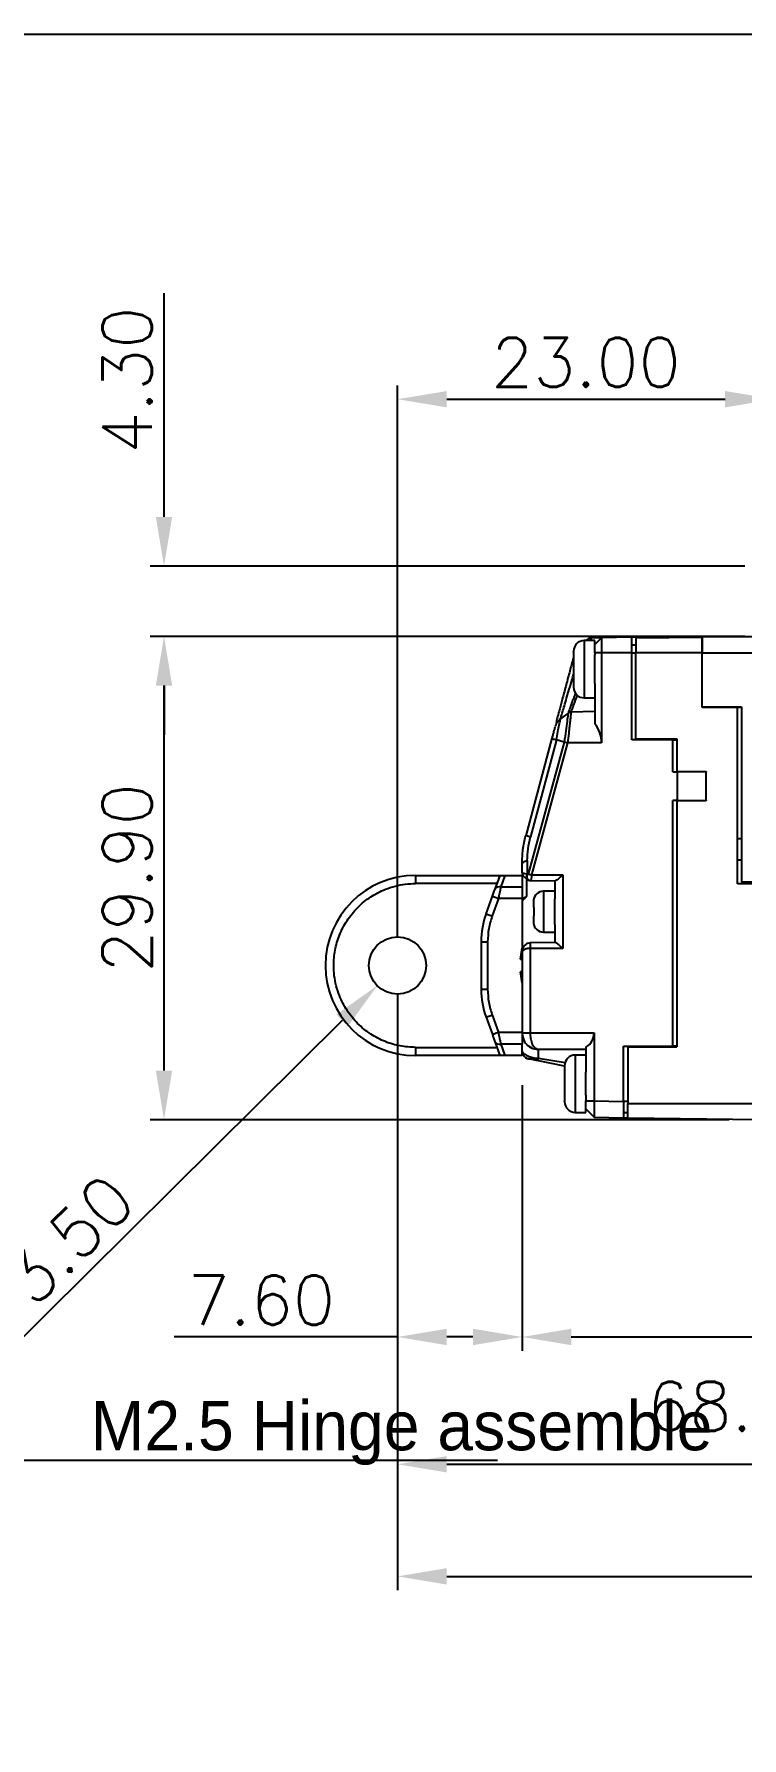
# Model space of a CAD drawing. Header units: millimetres. Extents: x 0 to 508, y 0 to 159.
# Drawn here: x 56.7 to 99.9, y 54.8 to 158.8 of the extents above; entities that cross this region are included whole.
import ezdxf
from ezdxf import colors
from ezdxf.entities.mleader import LeaderData, LeaderLine
from ezdxf.math import Vec2, Vec3

# ---------------------------------------------------------------- set-up
doc = ezdxf.new("R2010")
doc.units = ezdxf.units.MM
doc.header["$LTSCALE"] = 0.5
doc.styles.add('STYLE2', font='')
doc.styles.add('USER2', font='SIMPLEX.SHX')
doc.styles.get('STYLE2').set_extended_font_data('Gulim')
doc.dimstyles.new('BASE120', dxfattribs={"dimscale": 1.2, "dimtxt": 2.5, "dimasz": 2.5, "dimexe": 0.7, "dimexo": 1.5, "dimtad": 1, "dimzin": 1, "dimdsep": 46, "dimtxsty": 'USER2', "dimcen": 0, "dimclrd": 6, "dimclre": 6, "dimclrt": 3, "dimadec": 0, "dimazin": 0, "dimtfac": 1, "dimtofl": 0, "dimtmove": 0, "dimatfit": 3, "dimfxl": 1, "dimtolj": 1, "dimtzin": 0, "dimlwe": -1, "dimarcsym": 0})
doc.dimstyles.new('BASE120 inch', dxfattribs={"dimscale": 1.2, "dimtxt": 2.5, "dimasz": 2.5, "dimexe": 0.7, "dimexo": 1.5, "dimtad": 1, "dimlfac": 0.03937, "dimzin": 1, "dimdsep": 46, "dimtxsty": 'USER2', "dimcen": 0, "dimclrd": 6, "dimclre": 6, "dimclrt": 3, "dimadec": 0, "dimazin": 0, "dimtfac": 1, "dimtofl": 0, "dimtmove": 0, "dimatfit": 3, "dimfxl": 1, "dimtolj": 1, "dimtzin": 0, "dimlwe": -1, "dimarcsym": 0})

# ---------------------------------------------------------------- blocks, each defined once
blk = doc.blocks.new('*D40')
at = {"color": 6}
for p, q in [((100.08, 122.05), (63.78, 122.05)), ((99.13, 92.56), (63.78, 92.56))]:
    blk.add_line(p, q, dxfattribs=at)
at = {"color": 6, "lineweight": -2}
blk.add_line((64.62, 95.56), (64.62, 119.05), dxfattribs=at)
at = {"color": 6}
for points in [[(64.12, 119.05), (65.12, 119.05), (64.62, 122.05)], [(64.12, 95.56), (65.12, 95.56), (64.62, 92.56)]]:
    blk.add_solid(points, dxfattribs=at)
at = {"layer": 'Defpoints', "color": 0}
for p in [(64.62, 122.05), (101.88, 122.05), (100.93, 92.56)]:
    blk.add_point(p, dxfattribs=at)
at = {"color": 3, "insert": (62.37, 107.31), "char_height": 3, "attachment_point": 5, "rotation": 90, "style": 'USER2'}
blk.add_mtext('\\A1;29.90', dxfattribs=at)
blk = doc.blocks.new('*D41')
at = {"color": 6}
for p, q in [((78.88, 100.17), (78.88, 78.46)), ((86.48, 94.67), (86.48, 78.46))]:
    blk.add_line(p, q, dxfattribs=at)
at = {"color": 6, "lineweight": -2}
for p, q in [((78.88, 79.3), (65.24, 79.3)), ((83.48, 79.3), (81.88, 79.3))]:
    blk.add_line(p, q, dxfattribs=at)
at = {"color": 6}
for points in [[(81.88, 79.8), (81.88, 78.8), (78.88, 79.3)], [(83.48, 79.8), (83.48, 78.8), (86.48, 79.3)]]:
    blk.add_solid(points, dxfattribs=at)
at = {"layer": 'Defpoints', "color": 0}
for p in [(78.88, 101.97), (86.48, 96.47), (86.48, 79.3)]:
    blk.add_point(p, dxfattribs=at)
at = {"color": 3, "insert": (70.56, 81.55), "char_height": 3, "attachment_point": 5, "style": 'USER2'}
blk.add_mtext('\\A1;7.60', dxfattribs=at)
blk = doc.blocks.new('*D42')
at = {"color": 6}
for p, q in [((78.88, 100.17), (78.88, 63.85)), ((174.68, 97.57), (174.68, 63.85))]:
    blk.add_line(p, q, dxfattribs=at)
at = {"color": 6, "lineweight": -2}
blk.add_line((81.88, 64.69), (171.68, 64.69), dxfattribs=at)
at = {"color": 6}
for points in [[(81.88, 65.19), (81.88, 64.19), (78.88, 64.69)], [(171.68, 65.19), (171.68, 64.19), (174.68, 64.69)]]:
    blk.add_solid(points, dxfattribs=at)
at = {"layer": 'Defpoints', "color": 0}
for p in [(78.88, 101.97), (174.68, 99.37), (174.68, 64.69)]:
    blk.add_point(p, dxfattribs=at)
at = {"color": 3, "insert": (126.78, 67.73), "char_height": 3, "attachment_point": 5, "style": 'USER2'}
blk.add_mtext('\\A1;95.80(max stroke)', dxfattribs=at)
blk = doc.blocks.new('*D46')
at = {"color": 6}
for p, q in [((147.68, 97.57), (147.68, 70.69)), ((78.88, 77.5), (78.88, 70.69))]:
    blk.add_line(p, q, dxfattribs=at)
at = {"color": 6, "lineweight": -2}
blk.add_line((81.88, 71.53), (144.68, 71.53), dxfattribs=at)
at = {"color": 6}
for points in [[(81.88, 72.03), (81.88, 71.03), (78.88, 71.53)], [(144.68, 72.03), (144.68, 71.03), (147.68, 71.53)]]:
    blk.add_solid(points, dxfattribs=at)
at = {"layer": 'Defpoints', "color": 0}
for p in [(147.68, 99.37), (78.88, 79.3), (147.68, 71.53)]:
    blk.add_point(p, dxfattribs=at)
at = {"color": 3, "insert": (113.28, 74.57), "char_height": 3, "attachment_point": 5, "style": 'USER2'}
blk.add_mtext('\\A1;68.80(mim stroke)', dxfattribs=at)
blk = doc.blocks.new('*D52')
at = {"color": 6}
for p, q in [((86.48, 94.67), (86.48, 78.46)), ((143.88, 91.75), (143.88, 78.46))]:
    blk.add_line(p, q, dxfattribs=at)
at = {"color": 6, "lineweight": -2}
blk.add_line((89.48, 79.3), (140.88, 79.3), dxfattribs=at)
at = {"color": 6}
for points in [[(89.48, 79.8), (89.48, 78.8), (86.48, 79.3)], [(140.88, 79.8), (140.88, 78.8), (143.88, 79.3)]]:
    blk.add_solid(points, dxfattribs=at)
at = {"layer": 'Defpoints', "color": 0}
for p in [(86.48, 96.47), (143.88, 93.55), (143.88, 79.3)]:
    blk.add_point(p, dxfattribs=at)
at = {"color": 3, "insert": (115.18, 81.55), "char_height": 3, "attachment_point": 5, "style": 'USER2'}
blk.add_mtext('\\A1;57.40', dxfattribs=at)
blk = doc.blocks.new('*D55')
at = {"color": 6}
for p, q in [((78.88, 103.77), (78.88, 137.37)), ((101.88, 128.15), (101.88, 137.37))]:
    blk.add_line(p, q, dxfattribs=at)
at = {"color": 6, "lineweight": -2}
blk.add_line((81.88, 136.53), (98.88, 136.53), dxfattribs=at)
at = {"color": 6}
for points in [[(81.88, 137.03), (81.88, 136.03), (78.88, 136.53)], [(98.88, 137.03), (98.88, 136.03), (101.88, 136.53)]]:
    blk.add_solid(points, dxfattribs=at)
at = {"layer": 'Defpoints', "color": 0}
for p in [(101.88, 136.53), (101.88, 126.35), (78.88, 101.97)]:
    blk.add_point(p, dxfattribs=at)
at = {"color": 3, "insert": (90.38, 138.78), "char_height": 3, "attachment_point": 5, "style": 'USER2'}
blk.add_mtext('\\A1;23.00', dxfattribs=at)
blk = doc.blocks.new('*D56')
at = {"color": 6, "lineweight": -2}
for p, q in [((64.62, 129.35), (64.62, 143)), ((64.62, 119.05), (64.62, 116.05))]:
    blk.add_line(p, q, dxfattribs=at)
at = {"color": 6}
for p, q in [((100.08, 126.35), (63.78, 126.35)), ((100.08, 122.05), (63.78, 122.05))]:
    blk.add_line(p, q, dxfattribs=at)
for points in [[(64.12, 129.35), (65.12, 129.35), (64.62, 126.35)], [(64.12, 119.05), (65.12, 119.05), (64.62, 122.05)]]:
    blk.add_solid(points, dxfattribs=at)
at = {"layer": 'Defpoints', "color": 0}
for p in [(101.88, 126.35), (64.62, 122.05), (101.88, 122.05)]:
    blk.add_point(p, dxfattribs=at)
at = {"color": 3, "insert": (62.37, 137.68), "char_height": 3, "attachment_point": 5, "rotation": 90, "style": 'USER2'}
blk.add_mtext('\\A1;4.30', dxfattribs=at)
blk = doc.blocks.new('*D58')
at = {"color": 6, "lineweight": -2}
blk.add_line((54.76, 78.05), (75.51, 98.63), dxfattribs=at)
at = {"color": 6}
blk.add_solid([(75.15, 98.98), (75.86, 98.27), (77.64, 100.74)], dxfattribs=at)
at = {"layer": 'Defpoints', "color": 0}
for p in [(80.12, 103.2), (77.64, 100.74)]:
    blk.add_point(p, dxfattribs=at)
at = {"color": 3, "insert": (57.91, 84.35), "char_height": 3, "attachment_point": 5, "rotation": 44.7562, "style": 'USER2'}
blk.add_mtext('\\A1;∅3.50', dxfattribs=at)

msp = doc.modelspace()

# ---------------------------------------------------------------- linework, layer by layer
at = {"color": 7, "linetype": 'Continuous', "lineweight": 25}
for p, q in [((90.929, 121.804), (90.279, 121.804)), ((90.279, 121.804), (90.279, 118.304)), ((90.529, 121.9), (90.404, 121.804)), ((90.529, 121.9), (90.404, 121.804)), ((90.404, 121.804), (90.529, 121.9)), ((91.329, 121.973), (90.707, 121.962)), ((91.329, 121.973), (90.929, 121.566)), ((90.929, 121.79), (90.929, 121.804)), ((90.929, 121.582), (90.929, 121.79)), ((93.179, 122.005), (91.329, 121.973)), ((91.329, 121.973), (91.329, 121.054)), ((93.179, 122.005), (95.479, 122.045)), ((93.179, 121.054), (93.179, 122.005)), ((93.429, 121.959), (97.479, 122.008)), ((93.429, 121.959), (93.429, 121.054)), ((95.479, 122.045), (95.479, 121.984)), ((97.479, 122.054), (112.979, 122.054)), ((97.479, 121.054), (97.479, 122.008)), ((90.929, 121.054), (90.929, 121.566)), ((90.929, 121.054), (90.929, 120.935)), ((91.329, 121.054), (90.929, 121.054)), ((90.929, 119.173), (90.929, 120.935)), ((91.329, 121.054), (91.329, 115.554)), ((93.179, 121.054), (91.329, 121.054)), ((93.429, 121.51), (93.179, 121.51)), ((93.179, 115.752), (93.179, 121.054)), ((93.179, 121.054), (93.429, 121.054)), ((93.429, 115.802), (93.429, 121.054)), ((97.479, 121.054), (93.429, 121.054)), ((97.479, 121.054), (101.879, 121.054)), ((97.479, 117.754), (97.479, 121.054)), ((90.929, 119.173), (90.929, 116.724)), ((90.279, 118.304), (90.929, 118.304)), ((97.479, 117.754), (99.879, 117.754)), ((97.479, 117.707), (97.479, 117.754)), ((99.629, 117.707), (97.479, 117.707)), ((99.629, 106.954), (99.629, 117.707)), ((99.879, 117.707), (99.629, 117.707)), ((99.879, 117.754), (99.879, 107.054)), ((88.47, 116.485), (88.467, 116.471)), ((88.486, 116.538), (88.472, 116.486)), ((88.486, 116.538), (88.475, 116.486)), ((88.491, 116.513), (88.497, 116.513)), ((88.55, 116.661), (88.51, 116.574)), ((88.827, 117.02), (88.707, 116.891)), ((88.707, 116.891), (88.827, 117.02)), ((88.818, 116.971), (88.827, 117.02)), ((89.295, 117.379), (88.827, 117.02)), ((90.929, 117.466), (89.473, 117.44)), ((88.297, 115.839), (86.704, 109.893)), ((89.058, 115.608), (86.86, 107.554)), ((88.573, 115.737), (86.987, 109.817)), ((89.259, 115.554), (87.06, 107.499)), ((89.058, 115.608), (88.573, 115.737)), ((91.329, 115.554), (89.259, 115.554)), ((95.679, 115.752), (93.179, 115.752)), ((93.429, 115.802), (95.929, 115.802)), ((93.479, 115.802), (93.479, 115.752)), ((95.679, 113.782), (95.679, 115.752)), ((95.679, 115.752), (95.929, 115.752)), ((95.929, 115.802), (95.929, 113.802)), ((95.679, 113.782), (95.979, 113.782)), ((95.929, 113.802), (97.729, 113.802)), ((95.979, 113.802), (95.979, 113.782)), ((95.979, 112.042), (95.979, 113.782)), ((97.729, 113.782), (95.979, 113.782)), ((97.729, 113.802), (97.729, 113.782)), ((97.729, 112.042), (97.729, 113.782)), ((95.979, 112.042), (95.679, 112.042)), ((95.679, 97.054), (95.679, 112.042)), ((95.929, 112.022), (95.929, 97.004)), ((97.729, 112.022), (95.929, 112.022)), ((95.979, 112.042), (97.729, 112.042)), ((95.979, 112.042), (95.979, 112.022)), ((97.729, 112.042), (97.729, 112.022)), ((99.879, 109.703), (99.629, 109.703)), ((86.479, 107.661), (86.479, 108.185)), ((86.796, 108.368), (86.796, 107.511)), ((99.879, 108.405), (99.629, 108.405)), ((79.979, 107.472), (79.979, 106.972)), ((79.979, 107.472), (85.133, 107.472)), ((85.133, 107.472), (84.823, 106.619)), ((85.133, 107.472), (85.456, 107.472)), ((85.198, 106.765), (85.456, 107.472)), ((85.456, 107.472), (86.479, 107.472)), ((86.479, 107.472), (86.479, 106.765)), ((86.774, 106.203), (86.774, 107.262)), ((86.796, 107.511), (86.78, 107.514)), ((86.931, 107.165), (87.005, 107.163)), ((86.98, 107.156), (88.496, 107.13)), ((87.06, 107.499), (88.97, 107.499)), ((88.479, 107.13), (88.479, 106.033)), ((88.97, 107.499), (88.97, 103.009)), ((84.951, 106.972), (79.979, 106.972)), ((84.281, 105.13), (84.668, 106.194)), ((85.198, 106.765), (86.479, 106.765)), ((86.479, 106.765), (86.479, 106.058)), ((88.479, 106.504), (87.779, 106.504)), ((87.779, 106.504), (87.779, 104.004)), ((101.179, 106.954), (99.629, 106.954)), ((101.879, 107.054), (99.879, 107.054)), ((85.044, 106.058), (84.657, 104.993)), ((86.479, 106.058), (85.044, 106.058)), ((86.479, 106.058), (86.479, 103.026)), ((87.187, 105.953), (87.179, 105.847)), ((87.179, 105.504), (87.196, 105.504)), ((87.196, 105.504), (87.196, 105.004)), ((88.479, 104.475), (88.479, 106.033)), ((87.196, 105.004), (87.179, 105.004)), ((87.179, 104.661), (87.187, 104.555)), ((87.187, 104.555), (87.181, 104.555)), ((87.779, 104.004), (88.479, 104.004)), ((88.479, 104.475), (88.479, 103.378)), ((83.979, 103.42), (83.979, 100.524)), ((83.979, 103.42), (84.379, 103.42)), ((84.379, 103.42), (84.379, 100.524)), ((86.393, 102.358), (86.479, 103.026)), ((86.587, 103.132), (86.479, 103.163)), ((86.479, 102.815), (86.479, 103.022)), ((86.479, 103.022), (86.532, 103.022)), ((88.496, 103.378), (86.967, 103.352)), ((86.97, 103.009), (86.97, 97.854)), ((88.97, 103.009), (86.97, 103.009)), ((86.393, 102.358), (86.479, 102.272)), ((86.493, 102.807), (86.479, 102.77)), ((86.479, 102.77), (86.479, 97.854)), ((86.479, 102.272), (86.479, 101.672)), ((86.479, 101.672), (86.393, 101.585)), ((86.479, 100.918), (86.393, 101.585)), ((86.479, 100.917), (86.479, 97.886)), ((83.979, 100.524), (84.379, 100.524)), ((84.281, 98.814), (84.668, 97.749)), ((84.657, 98.95), (85.044, 97.886)), ((86.479, 97.886), (85.044, 97.886)), ((86.479, 97.886), (86.479, 97.854)), ((86.479, 97.854), (86.97, 97.854)), ((86.479, 97.789), (86.479, 97.179)), ((86.97, 97.854), (90.879, 97.854)), ((90.879, 97.854), (90.879, 93.708)), ((79.979, 96.972), (84.951, 96.972)), ((79.979, 96.972), (79.979, 96.472)), ((84.823, 97.325), (85.133, 96.472)), ((86.479, 97.179), (85.198, 97.179)), ((85.456, 96.472), (85.198, 97.179)), ((86.479, 96.472), (86.479, 97.179)), ((87.479, 96.854), (90.379, 96.854)), ((87.479, 96.297), (87.479, 96.854)), ((90.379, 96.988), (90.379, 95.458)), ((92.679, 97.054), (95.679, 97.054)), ((92.679, 93.677), (92.679, 97.054)), ((92.929, 97.004), (92.929, 93.554)), ((92.929, 97.004), (95.929, 97.004)), ((92.979, 97.054), (92.979, 97.004)), ((94.929, 97.004), (94.929, 97.054)), ((95.529, 97.054), (95.529, 97.004)), ((95.929, 97.054), (95.679, 97.054)), ((95.729, 97.004), (95.729, 97.054)), ((85.133, 96.472), (79.979, 96.472)), ((85.456, 96.472), (85.133, 96.472)), ((86.479, 96.472), (85.456, 96.472)), ((86.479, 96.573), (86.562, 96.489)), ((89.079, 95.834), (87.381, 96.174)), ((89.11, 96.033), (87.479, 96.297)), ((90.379, 96.504), (89.729, 96.504)), ((89.729, 96.504), (89.729, 93.004)), ((90.379, 94.05), (90.379, 95.458)), ((90.379, 94.05), (90.379, 93.708)), ((90.379, 93.708), (90.879, 93.708)), ((90.879, 93.708), (92.679, 93.677)), ((92.679, 93.677), (92.679, 92.677)), ((92.929, 93.671), (92.679, 93.671)), ((89.729, 93.004), (90.379, 93.004)), ((90.379, 93.217), (90.882, 92.705)), ((90.379, 93.217), (90.882, 92.705)), ((90.379, 93.004), (90.379, 93.204)), ((90.879, 92.708), (92.679, 92.677)), ((92.929, 92.971), (92.679, 92.971)), ((92.679, 92.677), (92.929, 92.672)), ((92.929, 93.554), (100.929, 93.554)), ((92.929, 92.655), (92.929, 93.554)), ((100.929, 92.558), (92.929, 92.655))]:
    msp.add_line(p, q, dxfattribs=at)
at = {"color": 6}
msp.add_lwpolyline([(0, 158.814), (253.935, 158.814), (253.935, 0), (0, 0)], close=True, dxfattribs=at)
at = {"color": 7, "linetype": 'Continuous', "lineweight": 25, "flags": 128}
for points in [[(86.987, 109.817), (86.923, 109.835), (86.867, 109.85), (86.818, 109.863), (86.778, 109.874), (86.746, 109.882), (86.723, 109.888), (86.709, 109.892), (86.704, 109.893)], [(86.479, 108.185), (86.484, 108.211), (86.5, 108.236), (86.526, 108.261), (86.562, 108.285), (86.607, 108.308), (86.662, 108.329), (86.725, 108.35), (86.796, 108.368)], [(84.668, 106.194), (84.675, 106.192), (84.697, 106.184), (84.731, 106.171), (84.778, 106.154), (84.835, 106.134), (84.9, 106.11), (84.971, 106.084), (85.044, 106.058)], [(84.281, 105.13), (84.288, 105.127), (84.309, 105.12), (84.344, 105.107), (84.391, 105.09), (84.448, 105.069), (84.513, 105.046), (84.583, 105.02), (84.657, 104.993)], [(84.281, 98.814), (84.288, 98.816), (84.309, 98.824), (84.344, 98.837), (84.391, 98.854), (84.448, 98.874), (84.513, 98.898), (84.583, 98.924), (84.657, 98.95)], [(85.044, 97.886), (84.971, 97.859), (84.9, 97.834), (84.835, 97.81), (84.778, 97.789), (84.731, 97.772), (84.697, 97.76), (84.675, 97.752), (84.668, 97.749)], [(87.061, 96.946), (86.924, 97.023), (86.776, 97.144)], [(87.479, 96.297), (87.466, 96.267), (87.452, 96.241), (87.439, 96.219), (87.426, 96.202), (87.414, 96.188), (87.402, 96.179), (87.391, 96.174), (87.381, 96.174)], [(90.392, 93.204), (90.39, 93.205), (90.379, 93.217)]]:
    msp.add_lwpolyline(points, dxfattribs=at)
at = {"color": 7, "linetype": 'Continuous', "lineweight": 25}
msp.add_circle((78.879, 101.972), 1.75, dxfattribs=at)
for centre, radius, start, end in [((90.279, 121.154), 0.65, 90, 180), ((90.279, 118.954), 0.65, 180, 270), ((79.979, 101.972), 5.5, 90, 270), ((85.1, 106.461), 0.319, 72.02706, 150.43693), ((87.779, 105.904), 0.6, 90, 175.32824), ((88.979, 103.42), 5, 160, 180), ((87.779, 104.604), 0.6, 184.65946, 270), ((88.979, 100.524), 5, 180, 200), ((89.879, 97.854), 1, 300.00504, 0), ((85.1, 97.482), 0.319, 209.56297, 287.97317), ((86.979, 96.764), 0.5, 180, 258.69007), ((86.979, 96.764), 0.5, 213.34834, 258.69007), ((89.729, 95.854), 0.65, 90, 180), ((89.729, 93.654), 0.65, 180, 270)]:
    msp.add_arc(centre, radius, start, end, dxfattribs=at)
msp.add_ellipse((89.475, 115.554), major_axis=(0, 1.886), ratio=0.9828419, start_param=4.712389, end_param=5.3816768, dxfattribs=at)
for points, knots in [([(90.529, 121.9), (90.528, 121.896), (90.527, 121.888), (90.521, 121.828), (90.518, 121.804)], [0, 0, 0, 0, 0.606351, 1, 1, 1, 1]), ([(90.707, 121.962), (90.675, 121.959), (90.61, 121.952), (90.556, 121.918), (90.529, 121.9)], [0, 0, 0, 0, 0.5000008, 1, 1, 1, 1]), ([(90.692, 121.804), (90.694, 121.82), (90.699, 121.877), (90.704, 121.941), (90.706, 121.954), (90.707, 121.962)], [0, 0, 0, 0, 0.1454342, 0.5203338, 1, 1, 1, 1]), ([(97.479, 122.054), (97.479, 122.039), (97.479, 122.009), (97.479, 121.778), (97.479, 121.447), (97.479, 121.185), (97.479, 121.054)], [0, 0, 0, 0, 0.2499999, 0.5, 0.7500001, 1, 1, 1, 1]), ([(89.629, 120.81), (89.624, 120.789), (89.611, 120.743), (89.585, 120.645), (89.565, 120.569), (89.553, 120.524)], [0, 0, 0, 0, 0.24154019, 0.54499423, 1, 1, 1, 1]), ([(89.629, 121.137), (89.629, 121.141), (89.629, 121.161), (89.629, 121.056), (89.629, 120.896), (89.629, 120.731), (89.629, 120.54), (89.629, 120.269), (89.629, 119.911), (89.629, 119.571), (89.629, 119.333), (89.629, 119.178), (89.629, 119.06), (89.629, 118.969), (89.629, 118.971), (89.629, 118.971)], [0, 0, 0, 0, 0.0402856, 0.1600071, 0.2250685, 0.2902856, 0.355347, 0.4205643, 0.5402857, 0.6600071, 0.7250686, 0.7902856, 0.855347, 0.9205641, 1, 1, 1, 1]), ([(89.553, 120.524), (89.517, 120.393), (89.447, 120.129), (89.338, 119.722), (89.227, 119.309), (89.115, 118.892), (89.008, 118.491), (88.909, 118.121), (88.819, 117.787), (88.722, 117.424), (88.627, 117.068), (88.578, 116.886), (88.556, 116.803)], [0, 0, 0, 0, 0.0845104, 0.1700745, 0.2638137, 0.3572979, 0.4535153, 0.5487339, 0.6372009, 0.7248698, 0.8743977, 1, 1, 1, 1]), ([(88.827, 117.02), (88.831, 117.033), (88.839, 117.059), (88.902, 117.271), (88.997, 117.596), (89.125, 118.03), (89.279, 118.55), (89.449, 119.124), (89.57, 119.532), (89.629, 119.732)], [0, 0, 0, 0, 0.143144, 0.287166, 0.4309863, 0.5749573, 0.7186365, 0.8624938, 1, 1, 1, 1]), ([(89.629, 120.464), (89.625, 120.466), (89.554, 120.495), (89.553, 120.51), (89.553, 120.524)], [0, 0, 0, 0, 0.0545212, 1, 1, 1, 1]), ([(89.742, 118.611), (89.714, 118.532), (89.668, 118.407), (89.613, 118.255), (89.567, 118.131), (89.523, 118.008), (89.464, 117.845), (89.398, 117.663), (89.339, 117.501), (89.303, 117.398), (89.298, 117.385), (89.295, 117.379)], [0, 0, 0, 0, 0.10547491, 0.16728906, 0.2326845, 0.30167033, 0.37420997, 0.53142938, 0.68826465, 0.84458037, 1, 1, 1, 1]), ([(89.473, 117.44), (89.48, 117.46), (89.491, 117.487), (89.549, 117.637), (89.599, 117.765), (89.659, 117.922), (89.731, 118.107), (89.799, 118.279), (89.85, 118.41), (89.869, 118.46)], [0, 0, 0, 0, 0.3052369, 0.4250846, 0.5491218, 0.6775194, 0.7958872, 0.9227089, 1, 1, 1, 1]), ([(88.483, 116.516), (88.474, 116.48), (88.454, 116.407), (88.407, 116.231), (88.354, 116.032), (88.316, 115.891), (88.297, 115.822)], [0, 0, 0, 0, 0.25307133, 0.50478741, 0.75591708, 1, 1, 1, 1]), ([(88.563, 116.672), (88.554, 116.669), (88.536, 116.663), (88.511, 116.603), (88.499, 116.575)], [0, 0, 0, 0, 0.5271321, 1, 1, 1, 1]), ([(88.816, 116.974), (88.776, 116.947), (88.654, 116.862), (88.581, 116.733), (88.532, 116.646)], [0, 0, 0, 0, 0.32725243, 1, 1, 1, 1]), ([(88.573, 115.737), (88.607, 115.908), (88.673, 116.242), (88.745, 116.606), (88.787, 116.817), (88.812, 116.942), (88.816, 116.962), (88.818, 116.971)], [0, 0, 0, 0, 0.2938728, 0.5768821, 0.7326872, 0.8793739, 1, 1, 1, 1]), ([(89.295, 117.379), (89.292, 117.352), (89.285, 117.298), (89.231, 116.887), (89.153, 116.303), (89.089, 115.84), (89.058, 115.608)], [0, 0, 0, 0, 0.2502243, 0.5000044, 0.7497637, 1, 1, 1, 1]), ([(89.473, 117.44), (89.471, 117.426), (89.468, 117.395), (89.443, 117.169), (89.41, 116.878), (89.374, 116.549), (89.323, 116.104), (89.282, 115.75), (89.259, 115.554)], [0, 0, 0, 0, 0.180061, 0.3783654, 0.5057619, 0.6399106, 0.8012219, 1, 1, 1, 1]), ([(89.295, 117.379), (89.323, 117.396), (89.377, 117.431), (89.441, 117.437), (89.473, 117.44)], [0, 0, 0, 0, 0.5027435, 1, 1, 1, 1]), ([(88.314, 115.831), (88.324, 115.824), (88.347, 115.808), (88.491, 115.763), (88.573, 115.737)], [0, 0, 0, 0, 0.4315216, 1, 1, 1, 1]), ([(89.058, 115.608), (89.072, 115.604), (89.1, 115.597), (89.163, 115.592), (89.215, 115.568), (89.252, 115.556), (89.259, 115.554)], [0, 0, 0, 0, 0.2503332, 0.5008195, 0.907556, 1, 1, 1, 1]), ([(86.479, 108.185), (86.489, 108.473), (86.507, 109.045), (86.639, 109.612), (86.704, 109.893)], [0, 0, 0, 0, 0.5044166, 1, 1, 1, 1]), ([(86.796, 108.368), (86.804, 108.612), (86.819, 109.095), (86.931, 109.578), (86.987, 109.817)], [0, 0, 0, 0, 0.504135, 1, 1, 1, 1]), ([(86.479, 107.693), (86.479, 107.665), (86.479, 107.61), (86.479, 107.427), (86.479, 107.173), (86.479, 106.963), (86.479, 106.83), (86.479, 106.819)], [0, 0, 0, 0, 0.2447486, 0.4892163, 0.7339649, 0.9784326, 1, 1, 1, 1]), ([(86.479, 107.663), (86.485, 107.619), (86.496, 107.529), (86.604, 107.361), (86.747, 107.264), (86.845, 107.198)], [0, 0, 0, 0, 0.23401006, 0.47869492, 1, 1, 1, 1]), ([(86.78, 107.514), (86.78, 107.514), (86.78, 107.514), (86.78, 107.514), (86.78, 107.514), (86.778, 107.515), (86.774, 107.516), (86.755, 107.523), (86.682, 107.55), (86.578, 107.592), (86.494, 107.636), (86.484, 107.653), (86.479, 107.661)], [0, 0, 0, 0, 0.0000263, 0.0001029, 0.0004082, 0.0016276, 0.0064975, 0.0259636, 0.1037942, 0.4144531, 0.7341965, 1, 1, 1, 1]), ([(86.78, 107.514), (86.773, 107.493), (86.757, 107.449), (86.749, 107.38), (86.756, 107.311), (86.782, 107.253), (86.811, 107.216), (86.834, 107.206), (86.838, 107.204)], [0, 0, 0, 0, 0.1649475, 0.3469794, 0.5424939, 0.74552, 0.9485456, 1, 1, 1, 1]), ([(86.932, 107.167), (86.922, 107.17), (86.895, 107.178), (86.857, 107.209), (86.822, 107.258), (86.798, 107.319), (86.786, 107.385), (86.785, 107.45), (86.793, 107.491), (86.796, 107.511)], [0, 0, 0, 0, 0.09534608, 0.25441458, 0.41608151, 0.57541844, 0.72790166, 0.8701058, 1, 1, 1, 1]), ([(86.86, 107.554), (86.859, 107.551), (86.857, 107.545), (86.85, 107.533), (86.837, 107.52), (86.817, 107.51), (86.803, 107.511), (86.796, 107.511)], [0, 0, 0, 0, 0.0977358, 0.1971428, 0.4198909, 0.7059436, 1, 1, 1, 1]), ([(86.837, 107.202), (86.856, 107.192), (86.891, 107.173), (86.931, 107.165), (86.949, 107.161)], [0, 0, 0, 0, 0.518704, 1, 1, 1, 1]), ([(86.86, 107.554), (86.874, 107.55), (86.902, 107.542), (86.951, 107.529), (87.005, 107.514), (87.042, 107.504), (87.06, 107.499)], [0, 0, 0, 0, 0.25, 0.5, 0.7500007, 1, 1, 1, 1]), ([(87.06, 107.499), (87.058, 107.457), (87.055, 107.391), (87.046, 107.309), (87.038, 107.254), (87.029, 107.207), (87.019, 107.177), (87.011, 107.158), (87.007, 107.16), (87.005, 107.16)], [0, 0, 0, 0, 0.239004, 0.3736861, 0.5181855, 0.6416656, 0.8012536, 0.9165594, 1, 1, 1, 1]), ([(88.97, 107.499), (88.969, 107.498), (88.927, 107.462), (88.826, 107.374), (88.688, 107.256), (88.581, 107.174), (88.521, 107.134), (88.504, 107.133), (88.496, 107.132)], [0, 0, 0, 0, 0.0058628, 0.2182979, 0.5267316, 0.7484427, 0.8905948, 1, 1, 1, 1]), ([(79.979, 96.972), (79.665, 96.988), (79.036, 97.022), (78.268, 97.256), (77.675, 97.524), (77.087, 97.868), (76.418, 98.411), (75.769, 99.211), (75.357, 100.006), (75.123, 100.725), (75.005, 101.344), (74.96, 102.076), (75.037, 102.915), (75.262, 103.683), (75.532, 104.276), (75.875, 104.864), (76.419, 105.533), (77.218, 106.182), (78.014, 106.594), (78.732, 106.827), (79.351, 106.95), (79.769, 106.964), (79.979, 106.972)], [0, 0, 0, 0, 0.060009, 0.1199671, 0.1521696, 0.1843385, 0.2499917, 0.3156449, 0.3799337, 0.4200778, 0.4598863, 0.5000004, 0.560001, 0.6199678, 0.6521703, 0.6843392, 0.7499923, 0.8156456, 0.8799344, 0.9200551, 0.9598636, 1, 1, 1, 1]), ([(84.668, 106.194), (84.684, 106.239), (84.717, 106.328), (84.771, 106.478), (84.803, 106.566), (84.823, 106.619)], [0, 0, 0, 0, 0.2883814, 0.5724406, 1, 1, 1, 1]), ([(85.044, 106.058), (85.063, 106.144), (85.095, 106.293), (85.15, 106.54), (85.179, 106.677), (85.198, 106.765)], [0, 0, 0, 0, 0.333087, 0.5699405, 1, 1, 1, 1]), ([(86.479, 105.904), (86.545, 105.976), (86.642, 106.08), (86.742, 106.174), (86.774, 106.203)], [0, 0, 0, 0, 0.6868532, 1, 1, 1, 1]), ([(86.774, 106.203), (86.725, 106.162), (86.655, 106.102), (86.566, 106.062), (86.514, 106.059), (86.484, 106.084), (86.481, 106.115), (86.479, 106.13)], [0, 0, 0, 0, 0.3816132, 0.5501431, 0.7202552, 0.8678223, 1, 1, 1, 1]), ([(87.181, 105.953), (87.181, 105.953), (87.179, 105.953), (87.183, 105.953), (87.187, 105.953)], [0, 0, 0, 0, 0.0005264, 1, 1, 1, 1]), ([(87.179, 105.847), (87.179, 105.805), (87.179, 105.723), (87.179, 105.577), (87.179, 105.504)], [0, 0, 0, 0, 0.4999996, 1, 1, 1, 1]), ([(84.657, 104.993), (84.576, 104.737), (84.414, 104.225), (84.391, 103.688), (84.379, 103.42)], [0, 0, 0, 0, 0.4999999, 1, 1, 1, 1]), ([(87.179, 105.004), (87.179, 104.931), (87.179, 104.785), (87.179, 104.703), (87.179, 104.661)], [0, 0, 0, 0, 0.5000003, 1, 1, 1, 1]), ([(86.977, 103.352), (86.922, 103.346), (86.824, 103.335), (86.691, 103.258), (86.584, 103.147), (86.518, 103.01), (86.488, 102.892), (86.488, 102.829), (86.489, 102.807)], [0, 0, 0, 0, 0.2019519, 0.3579209, 0.5524227, 0.7623757, 0.9159193, 1, 1, 1, 1]), ([(86.97, 103.009), (86.938, 103.008), (86.872, 103.007), (86.778, 102.994), (86.692, 102.973), (86.594, 102.935), (86.511, 102.881), (86.499, 102.828), (86.493, 102.807)], [0, 0, 0, 0, 0.1327886, 0.2663817, 0.4016805, 0.5395483, 0.8119693, 1, 1, 1, 1]), ([(86.97, 103.35), (86.97, 103.351), (86.97, 103.354), (86.97, 103.338), (86.97, 103.303), (86.97, 103.248), (86.97, 103.177), (86.97, 103.096), (86.97, 103.038), (86.97, 103.009)], [0, 0, 0, 0, 0.03238735, 0.19365676, 0.35492512, 0.51619419, 0.67746285, 0.83873156, 1, 1, 1, 1]), ([(88.97, 103.009), (88.969, 103.01), (88.927, 103.046), (88.826, 103.134), (88.688, 103.252), (88.581, 103.335), (88.521, 103.374), (88.504, 103.375), (88.496, 103.376)], [0, 0, 0, 0, 0.0058621, 0.2182976, 0.5267313, 0.7484426, 0.8905948, 1, 1, 1, 1]), ([(84.379, 100.524), (84.391, 100.255), (84.414, 99.719), (84.576, 99.206), (84.657, 98.95)], [0, 0, 0, 0, 0.50000006, 1, 1, 1, 1]), ([(84.668, 97.749), (84.692, 97.683), (84.733, 97.572), (84.785, 97.428), (84.81, 97.359), (84.823, 97.325)], [0, 0, 0, 0, 0.4287245, 0.7132804, 1, 1, 1, 1]), ([(85.198, 97.179), (85.188, 97.229), (85.164, 97.335), (85.113, 97.572), (85.07, 97.767), (85.044, 97.886)], [0, 0, 0, 0, 0.25276866, 0.54258449, 1, 1, 1, 1]), ([(86.479, 97.854), (86.489, 97.749), (86.509, 97.531), (86.648, 97.279), (86.814, 97.097), (86.99, 96.973), (87.214, 96.876), (87.383, 96.862), (87.479, 96.854)], [0, 0, 0, 0, 0.190195, 0.3915871, 0.5188672, 0.6598589, 0.8072524, 1, 1, 1, 1]), ([(86.487, 97.865), (86.49, 97.816), (86.494, 97.722), (86.529, 97.554), (86.613, 97.347), (86.698, 97.202), (86.786, 97.136), (86.79, 97.132)], [0, 0, 0, 0, 0.17084771, 0.32843121, 0.5986842, 0.97830104, 1, 1, 1, 1]), ([(86.97, 97.854), (86.976, 97.749), (86.986, 97.531), (87.056, 97.279), (87.141, 97.097), (87.23, 96.973), (87.345, 96.876), (87.431, 96.862), (87.479, 96.854)], [0, 0, 0, 0, 0.1901901, 0.391587, 0.518841, 0.6598592, 0.8072413, 1, 1, 1, 1]), ([(86.479, 96.764), (86.485, 96.735), (86.497, 96.68), (86.584, 96.593), (86.701, 96.514), (86.876, 96.428), (87.136, 96.338), (87.366, 96.31), (87.479, 96.297)], [0, 0, 0, 0, 0.1683131, 0.3221246, 0.4576465, 0.5740482, 0.7917725, 1, 1, 1, 1]), ([(86.79, 97.132), (86.849, 97.082), (86.956, 96.99), (87.167, 96.898), (87.309, 96.88), (87.388, 96.87)], [0, 0, 0, 0, 0.3545745, 0.6459218, 1, 1, 1, 1]), ([(87.381, 96.174), (87.352, 96.179), (87.296, 96.191), (87.21, 96.208), (87.131, 96.224), (87.056, 96.239), (86.989, 96.252), (86.905, 96.269), (86.891, 96.272), (86.881, 96.274)], [0, 0, 0, 0, 0.0988031, 0.1949632, 0.2920444, 0.3950001, 0.5186262, 0.6521997, 1, 1, 1, 1]), ([(89.079, 95.843), (89.079, 95.837), (89.079, 95.824), (89.079, 95.652), (89.079, 95.449), (89.079, 95.259), (89.079, 95.049), (89.079, 94.764), (89.079, 94.408), (89.079, 94.094), (89.079, 93.891), (89.079, 93.767), (89.079, 93.69), (89.079, 93.646), (89.079, 93.661), (89.079, 93.665)], [0, 0, 0, 0, 0.0992831, 0.2190047, 0.284066, 0.3492832, 0.4143447, 0.4795617, 0.5992831, 0.7190046, 0.7840661, 0.8492831, 0.9143446, 0.9795618, 1, 1, 1, 1]), ([(90.379, 93.217), (90.379, 93.222), (90.379, 93.233), (90.379, 93.316), (90.379, 93.44), (90.379, 93.579), (90.379, 93.671), (90.379, 93.708)], [0, 0, 0, 0, 0.2122021, 0.4239987, 0.6415211, 0.8550716, 1, 1, 1, 1]), ([(90.879, 93.708), (90.878, 93.593), (90.876, 93.365), (90.875, 93.065), (90.876, 92.841), (90.876, 92.724), (90.878, 92.713), (90.879, 92.708)], [0, 0, 0, 0, 0.2198969, 0.4345126, 0.6491851, 0.8639201, 1, 1, 1, 1])]:
    msp.add_open_spline(points, degree=3, knots=knots, dxfattribs=at)

# ---------------------------------------------------------------- dimensions: what is measured, and where the dimension line sits
dim = msp.add_linear_dim(base=(64.616, 122.054), p1=(101.879, 126.354), p2=(101.879, 122.054), angle=90, dimstyle='BASE120')
dim.commit()
dim.dimension.update_dxf_attribs({"geometry": '*D56', "text_midpoint": (64.616, 137.675), "dimtype": 160})
for base, p1, p2, text, dimstyle, picture, middle in [((101.879, 136.528), (78.879, 101.972), (101.879, 126.354), '23.00', 'BASE120', '*D55', (90.379, 138.778)), ((174.679, 64.694), (78.879, 101.972), (174.679, 99.369), '95.80(max stroke)', 'BASE120 inch', '*D42', (126.779, 67.73)), ((147.679, 71.531), (78.879, 79.301), (147.679, 99.369), '68.80(mim stroke)', 'BASE120', '*D46', (113.279, 74.567))]:
    dim = msp.add_linear_dim(base=base, p1=p1, p2=p2, text=text, dimstyle=dimstyle)
    dim.commit()
    dim.dimension.update_dxf_attribs({"geometry": picture, "text_midpoint": middle})
dim = msp.add_linear_dim(base=(64.616, 122.054), p1=(100.929, 92.558), p2=(101.879, 122.054), angle=90, text='29.90', dimstyle='BASE120 inch')
dim.commit()
dim.dimension.update_dxf_attribs({"geometry": '*D40', "text_midpoint": (62.366, 107.306)})
dim = msp.add_diameter_dim_2p(p1=(80.122, 103.204), p2=(77.637, 100.74), dimstyle='BASE120')
dim.commit()
dim.dimension.update_dxf_attribs({"geometry": '*D58', "text_midpoint": (59.498, 82.755), "dimtype": 163})
dim = msp.add_linear_dim(base=(86.479, 79.301), p1=(78.879, 101.972), p2=(86.479, 96.472), text='7.60', dimstyle='BASE120 inch')
dim.commit()
dim.dimension.update_dxf_attribs({"geometry": '*D41', "text_midpoint": (70.558, 79.301), "dimtype": 160})
dim = msp.add_linear_dim(base=(143.879, 79.301), p1=(86.479, 96.472), p2=(143.879, 93.554), dimstyle='BASE120')
dim.commit()
dim.dimension.update_dxf_attribs({"geometry": '*D52', "text_midpoint": (115.179, 81.551)})

# ---------------------------------------------------------------- leaders
ml = msp.add_multileader_mtext('Standard')
ml.set_content('^I^IM2.5 Hinge assemble', color=2, style='STYLE2')
ml.set_leader_properties(color=1)
ml.build(insert=Vec2(0, 0))
ml.multileader.update_dxf_attribs({"text_left_attachment_type": 5, "text_right_attachment_type": 6, "dogleg_length": 2.5, "arrow_head_size": 3, "scale": 1.2})
ctx = ml.context
ctx.base_point, ctx.scale, ctx.char_height, ctx.arrow_head_size, ctx.landing_gap_size, ctx.plane_origin = Vec3(35.551, 71.777), 1.2, 3, 3, 0.6, Vec3(27.859, 100.672)
ctx.left_attachment, ctx.right_attachment = 5, 6
notes = []
notes.append((ctx, [(0, (1, 1, 0), (32.551, 71.777), (1, 0), 3, [(0, [(27.859, 100.972)], 0, [])])]))
ctx.mtext.insert, ctx.mtext.flow_direction = Vec3(36.151, 75.385), 5
for ctx, leaders in notes:
    for number, flags, end, landing, length, lines in leaders:
        leader = LeaderData()
        leader.index, (leader.has_last_leader_line, leader.has_dogleg_vector, leader.attachment_direction) = number, flags
        leader.last_leader_point, leader.dogleg_vector, leader.dogleg_length = Vec3(end), Vec3(landing), length
        for number, points, colour, breaks in lines:
            line = LeaderLine()
            line.index, line.vertices, line.color, line.breaks = number, Vec3.list(points), colors.encode_raw_color(colour), breaks
            leader.lines.append(line)
        ctx.leaders.append(leader)

doc.saveas('drawing.dxf')
